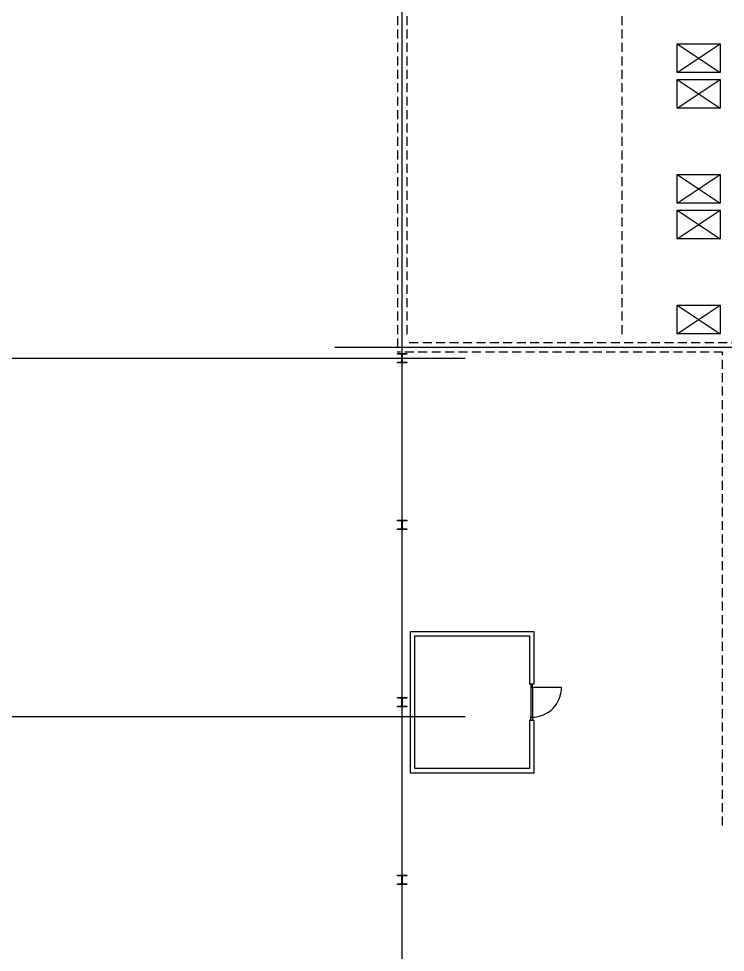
# Model space of a CAD drawing. Header units: millimetres. Extents: x -10134 to 185601, y -10232 to 93662.
# Drawn here: x 42875 to 62609, y 41430 to 67488 of the extents above; entities that cross this region are included whole.
import ezdxf

# ---------------------------------------------------------------- set-up
doc = ezdxf.new("R2010")
doc.units = ezdxf.units.MM
doc.header["$LTSCALE"] = 100
doc.linetypes.add('B0403', pattern=[3.75, 2.5, -1.25])
for name, color, linetype in [('A--L22', 8, 'Continuous'), ('A--L28', 8, 'Continuous'), ('A--L32', 8, 'Continuous'), ('AL$7A---_STRAMIEN', 1, 'Continuous'), ('PALLETS', 8, 'Continuous')]:
    doc.layers.add(name, color=color, linetype=linetype)

# ---------------------------------------------------------------- blocks, each defined once
blk = doc.blocks.new('*U43', base_point=(57202, 48410))
at = {"color": 0}
for p, q in [((57177, 48917), (57177, 48827)), ((57227, 48917), (57177, 48917)), ((57177, 48827), (57227, 48827)), ((57177, 48827), (57177, 47993)), ((57202, 48827), (58036, 48827)), ((57227, 48827), (57227, 48917)), ((57227, 48827), (57227, 47993)), ((57177, 47903), (57177, 47993)), ((57177, 47993), (57227, 47993)), ((57227, 47993), (57227, 47903)), ((57227, 47903), (57177, 47903))]:
    blk.add_line(p, q, dxfattribs=at)
blk.add_arc((57202, 48827), 834, 270, 360, dxfattribs=at)

msp = doc.modelspace()

# ---------------------------------------------------------------- linework, layer by layer
at = {"layer": 'A--L22', "linetype": 'B0403'}
for p, q in [((53454, 87811), (53454, 58176)), ((53714, 87811), (53714, 58576)), ((59714, 87811), (59714, 58576)), ((53784, 58449), (86184, 58449)), ((62534, 58176), (53454, 58176)), ((62534, 44968), (62534, 58176))]:
    msp.add_line(p, q, dxfattribs=at)
at = {"layer": 'A--L22', "color": 1, "linetype": 'B0403'}
msp.add_line((59714, 87811), (59714, 58576), dxfattribs=at)
at = {"layer": 'A--L22'}
for p, q in [((53814, 50385), (57264, 50385)), ((53814, 46435), (53814, 50385)), ((57264, 50385), (57264, 48917)), ((53939, 50260), (57139, 50260)), ((53939, 46560), (53939, 50260)), ((57139, 50260), (57139, 48917)), ((57264, 48917), (57139, 48917)), ((57139, 47903), (57139, 46560)), ((57264, 47903), (57139, 47903)), ((57264, 47903), (57264, 46435)), ((57264, 46435), (53814, 46435)), ((57139, 46560), (53939, 46560))]:
    msp.add_line(p, q, dxfattribs=at)
at = {"layer": 'A--L28'}
for points in [[(53589, 58099), (53589, 57922, 0.414214), (53613, 57898), (53714, 57898), (53714, 57881), (53454, 57881), (53454, 57898), (53555, 57898, 0.414214), (53579, 57922), (53579, 58099, 0.414214), (53555, 58123), (53454, 58123), (53454, 58141), (53714, 58141), (53714, 58123), (53613, 58123, 0.414214)], [(53589, 53453), (53589, 53276, 0.414214), (53613, 53252), (53714, 53252), (53714, 53234), (53454, 53234), (53454, 53252), (53555, 53252, 0.414214), (53579, 53276), (53579, 53453, 0.414214), (53555, 53477), (53454, 53477), (53454, 53494), (53714, 53494), (53714, 53477), (53613, 53477, 0.414214)], [(53589, 48498), (53589, 48321, 0.414214), (53613, 48297), (53714, 48297), (53714, 48280), (53454, 48280), (53454, 48297), (53555, 48297, 0.414214), (53579, 48321), (53579, 48498, 0.414214), (53555, 48522), (53454, 48522), (53454, 48540), (53714, 48540), (53714, 48522), (53613, 48522, 0.414214)], [(53589, 43544), (53589, 43367, 0.414214), (53613, 43343), (53714, 43343), (53714, 43325), (53454, 43325), (53454, 43343), (53555, 43343, 0.414214), (53579, 43367), (53579, 43544, 0.414214), (53555, 43568), (53454, 43568), (53454, 43585), (53714, 43585), (53714, 43568), (53613, 43568, 0.414214)]]:
    msp.add_lwpolyline(points, format="xyb", close=True, dxfattribs=at)
at = {"layer": 'AL$7A---_STRAMIEN'}
for p, q in [((53584, 1021), (53584, 92367)), ((51704, 58319), (89648, 58319)), ((23949, 58011), (55340, 58011)), ((23949, 48011), (55340, 48011))]:
    msp.add_line(p, q, dxfattribs=at)
at = {"layer": 'PALLETS'}
for p, q in [((61263, 66790), (62463, 65990)), ((61263, 66790), (62463, 66790)), ((61263, 65990), (62463, 66790)), ((61263, 65990), (61263, 66790)), ((62463, 66790), (62463, 65990)), ((62463, 65990), (61263, 65990)), ((61263, 65790), (62463, 64990)), ((61263, 65790), (62463, 65790)), ((61263, 64990), (62463, 65790)), ((61263, 64990), (61263, 65790)), ((62463, 65790), (62463, 64990)), ((62463, 64990), (61263, 64990)), ((61263, 63140), (62463, 62340)), ((61263, 63140), (62463, 63140)), ((61263, 62340), (62463, 63140)), ((61263, 62340), (61263, 63140)), ((62463, 63140), (62463, 62340)), ((62463, 62340), (61263, 62340)), ((61263, 62140), (62463, 61340)), ((61263, 62140), (62463, 62140)), ((61263, 61340), (62463, 62140)), ((61263, 61340), (61263, 62140)), ((62463, 62140), (62463, 61340)), ((62463, 61340), (61263, 61340)), ((61263, 59490), (62463, 58690)), ((61263, 59490), (62463, 59490)), ((61263, 58690), (62463, 59490)), ((61263, 58690), (61263, 59490)), ((62463, 59490), (62463, 58690)), ((62463, 58690), (61263, 58690))]:
    msp.add_line(p, q, dxfattribs=at)

# ---------------------------------------------------------------- block references
at = {"layer": 'A--L32'}
msp.add_blockref('*U43', (57202, 48410), dxfattribs=at)

doc.saveas('drawing.dxf')
